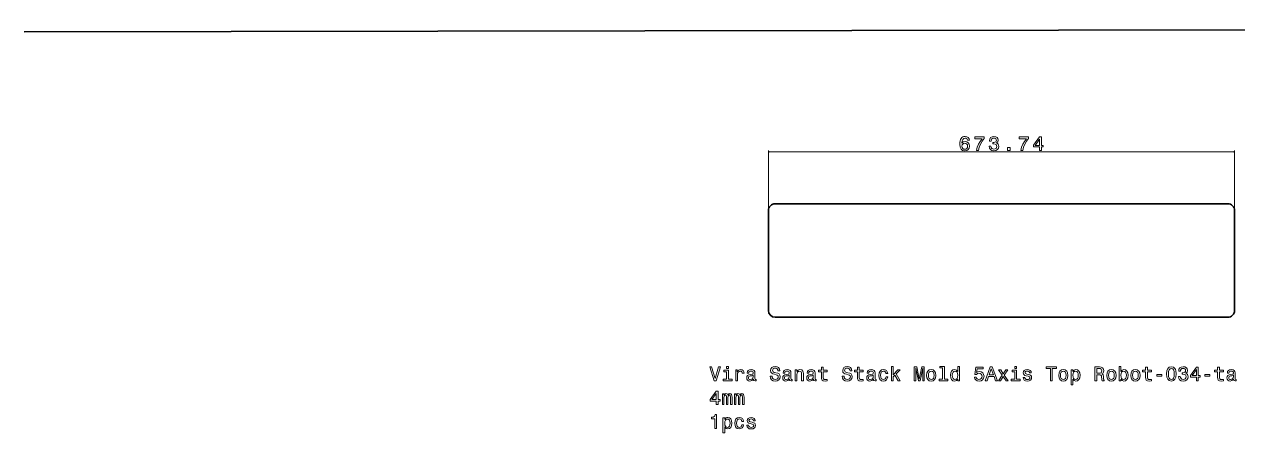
# Model space of a CAD drawing. Extents: x -2439 to 4698, y -548 to 933.
# Drawn here: x -2439 to -686, y -17 to 572 of the extents above; entities that cross this region are included whole.
import ezdxf

# ---------------------------------------------------------------- set-up
doc = ezdxf.new("R2010")
doc.units = 0

msp = doc.modelspace()

# ---------------------------------------------------------------- linework, layer by layer
at = {"color": 7, "lineweight": 35}
for p, q in [((-2439.48584, 561.389771), (4698.162109, 572.360474)), ((-1364.189697, 159.39682), (-1364.189697, 303.396851)), ((-1354.189697, 313.396851), (-700.446655, 313.396851)), ((-690.446655, 303.396851), (-690.446655, 159.39682)), ((-700.446655, 149.39682), (-1354.189697, 149.39682))]:
    msp.add_line(p, q, dxfattribs=at)
at = {"color": 7, "lineweight": 13}
for p, q in [((-1364.189697, 305.396851), (-1364.189697, 390.28363)), ((-1364.189697, 388.28363), (-690.446655, 388.28363)), ((-690.446655, 305.396851), (-690.446655, 390.28363))]:
    msp.add_line(p, q, dxfattribs=at)
for points in [[(-1073.77356, 404.894592), (-1074.321045, 407.228882), (-1075.589111, 408.958008), (-1077.548828, 410.053101), (-1080.084717, 410.427734), (-1081.785034, 410.226013), (-1083.254883, 409.678467), (-1084.551636, 408.785095), (-1085.646729, 407.51709), (-1086.51123, 405.932068), (-1087.145264, 404.001221), (-1087.548828, 401.724548), (-1087.664063, 399.159729), (-1087.202881, 395.067505), (-1085.790771, 392.099213), (-1083.51416, 390.312469), (-1080.401855, 389.707275), (-1077.606445, 390.226013), (-1075.473877, 391.580475), (-1074.090576, 393.713043), (-1073.600586, 396.421967), (-1074.090576, 399.159729), (-1075.41626, 401.263489), (-1077.46228, 402.589111), (-1079.998291, 403.050232), (-1082.736084, 402.473846), (-1084.782227, 400.831177), (-1084.349854, 404.001221), (-1083.427734, 406.277893), (-1082.015625, 407.632355), (-1080.055908, 408.093445), (-1078.61499, 407.862915), (-1077.519897, 407.25769), (-1076.799438, 406.249084), (-1076.424805, 404.894592)], [(-1063.347046, 390.28363), (-1060.436401, 390.28363), (-1059.485352, 395.038696), (-1057.813965, 399.476746), (-1055.450806, 403.597778), (-1052.367188, 407.459442), (-1052.367188, 409.851379), (-1066.084717, 409.851379), (-1066.084717, 407.228882), (-1055.133789, 407.228882), (-1058.303833, 403.338379), (-1060.695801, 399.274994), (-1062.367188, 394.95224)], [(-1045.254883, 396.566071), (-1045.254883, 396.364319), (-1044.793701, 393.597778), (-1043.439209, 391.522827), (-1041.306641, 390.197205), (-1038.482422, 389.707275), (-1035.485352, 390.197205), (-1033.237549, 391.46521), (-1031.796631, 393.482483), (-1031.277832, 396.076172), (-1031.508423, 397.776428), (-1032.142456, 399.159729), (-1033.179932, 400.226013), (-1034.563232, 401.004089), (-1032.689941, 402.560303), (-1032.0271, 405.038696), (-1032.459473, 407.28653), (-1033.698608, 408.986816), (-1035.715942, 410.053101), (-1038.482422, 410.427734), (-1041.076172, 409.966644), (-1043.064697, 408.698639), (-1044.36145, 406.681335), (-1044.793701, 404.001221), (-1044.793701, 403.7995), (-1042.228882, 403.7995), (-1041.998291, 405.64386), (-1041.249023, 406.969543), (-1040.038696, 407.776428), (-1038.338379, 408.064636), (-1036.839844, 407.834076), (-1035.744751, 407.228882), (-1035.081909, 406.249084), (-1034.82251, 404.923401), (-1035.081909, 403.511292), (-1035.77356, 402.560303), (-1036.983887, 401.983948), (-1038.626587, 401.811035), (-1039.750488, 401.839844), (-1039.750488, 399.563171), (-1038.338379, 399.620819), (-1036.522827, 399.36145), (-1035.168335, 398.6698), (-1034.36145, 397.545898), (-1034.073242, 396.076172), (-1034.390259, 394.404663), (-1035.226074, 393.165497), (-1036.551636, 392.38739), (-1038.30957, 392.128021), (-1040.125122, 392.416199), (-1041.450806, 393.280762), (-1042.286499, 394.664063), (-1042.603516, 396.566071)], [(-999.300903, 390.28363), (-996.390259, 390.28363), (-995.43927, 395.038696), (-993.767761, 399.476746), (-991.404663, 403.597778), (-988.321106, 407.459442), (-988.321106, 409.851379), (-1002.038696, 409.851379), (-1002.038696, 407.228882), (-991.087646, 407.228882), (-994.25769, 403.338379), (-996.649658, 399.274994), (-998.321106, 394.95224)], [(-972.36145, 390.28363), (-969.767761, 390.28363), (-969.767761, 395.240417), (-966.914734, 395.240417), (-966.914734, 397.545898), (-969.767761, 397.545898), (-969.767761, 409.851379), (-972.390259, 409.851379), (-981.151062, 397.776428), (-981.151062, 395.240417), (-972.36145, 395.240417)], [(-978.730347, 397.545898), (-972.36145, 406.508423), (-972.36145, 397.545898)], [(-1076.395996, 396.393158), (-1076.713013, 394.577576), (-1077.519897, 393.194305), (-1078.816772, 392.272125), (-1080.430664, 391.983948), (-1082.130859, 392.272125), (-1083.427734, 393.165497), (-1084.263428, 394.548767), (-1084.522827, 396.364319), (-1084.234619, 398.151062), (-1083.427734, 399.505554), (-1082.102051, 400.370117), (-1080.315308, 400.687103), (-1078.759155, 400.370117), (-1077.519897, 399.534363), (-1076.713013, 398.179901)], [(-1018.632324, 390.28363), (-1014.655396, 390.28363), (-1014.655396, 394.577576), (-1018.632324, 394.577576)], [(-1436.102539, 77.874428), (-1441.116943, 60.842728), (-1446.275391, 77.874428), (-1449.013184, 77.874428), (-1442.557861, 57.845612), (-1439.676025, 57.845612), (-1433.364746, 77.874428)], [(-1421.981445, 59.978176), (-1421.981445, 72.802383), (-1428.494385, 72.802383), (-1428.494385, 70.640999), (-1424.517456, 70.640999), (-1424.517456, 59.978176), (-1429.704834, 59.978176), (-1429.704834, 57.845612), (-1416.73645, 57.845612), (-1416.73645, 59.978176)], [(-1421.89502, 78.537254), (-1424.575073, 78.537254), (-1424.575073, 75.655411), (-1421.89502, 75.655411)], [(-1411.43396, 57.845612), (-1408.897949, 57.845612), (-1408.897949, 66.692871), (-1408.63855, 68.825439), (-1407.860474, 70.352814), (-1406.592407, 71.275009), (-1404.89209, 71.59201), (-1403.624146, 71.390282), (-1402.673096, 70.813911), (-1402.09668, 69.834084), (-1401.89502, 68.508438), (-1399.3302, 68.508438), (-1399.676025, 70.842728), (-1400.626953, 72.514198), (-1402.212036, 73.522842), (-1404.373413, 73.868668), (-1405.84314, 73.638123), (-1407.111084, 73.061752), (-1408.235107, 72.081924), (-1409.128418, 70.756271), (-1409.128418, 73.321114), (-1411.43396, 73.321114)], [(-1385.84314, 59.862904), (-1385.84314, 59.776447), (-1385.698975, 58.796619), (-1385.266724, 58.104977), (-1383.451172, 57.557426), (-1382.039063, 57.787975), (-1382.039063, 59.747627), (-1382.644287, 59.661175), (-1383.451172, 60.035812), (-1383.595337, 61.188553), (-1383.595337, 69.200081), (-1383.941162, 71.246185), (-1384.949707, 72.687111), (-1386.707642, 73.551666), (-1389.186035, 73.868668), (-1391.606812, 73.522842), (-1393.393555, 72.543015), (-1394.517456, 71.01564), (-1394.89209, 68.998352), (-1394.89209, 68.825439), (-1392.615479, 68.825439), (-1392.413696, 70.035812), (-1391.779785, 70.900368), (-1390.74231, 71.419098), (-1389.272583, 71.620827), (-1387.860474, 71.476738), (-1386.851807, 71.044456), (-1386.246582, 70.295181), (-1386.044922, 69.257713), (-1386.160156, 68.04734), (-1386.621216, 67.442154), (-1387.773926, 67.153969), (-1389.935303, 66.923424), (-1392.413696, 66.404686), (-1394.171631, 65.482498), (-1395.209106, 64.04158), (-1395.526123, 61.909012), (-1395.237915, 60.006996), (-1394.344604, 58.594891), (-1392.903687, 57.701519), (-1390.915161, 57.384518), (-1388.235107, 57.989704)], [(-1358.926758, 64.445038), (-1361.549194, 64.445038), (-1360.972778, 61.390282), (-1359.53186, 59.142441), (-1357.312866, 57.787975), (-1354.315796, 57.298061), (-1351.347412, 57.759155), (-1349.128418, 59.027168), (-1347.716309, 61.01564), (-1347.197632, 63.638119), (-1347.629883, 66.001228), (-1348.84021, 67.52861), (-1350.799927, 68.537254), (-1353.422363, 69.28653), (-1355.670166, 69.834084), (-1357.140015, 70.468094), (-1357.975708, 71.390282), (-1358.235107, 72.8312), (-1357.975708, 74.128036), (-1357.22644, 75.107857), (-1356.07373, 75.770683), (-1354.488647, 76.001228), (-1352.874878, 75.713043), (-1351.606812, 74.934952), (-1350.771118, 73.638123), (-1350.367676, 71.880196), (-1347.745117, 71.880196), (-1347.745117, 71.937828), (-1348.206299, 74.646767), (-1349.560669, 76.664055), (-1351.693237, 77.932068), (-1354.575073, 78.364342), (-1357.168823, 77.932068), (-1359.186035, 76.721695), (-1360.48291, 74.848495), (-1360.94397, 72.427742), (-1360.569336, 70.266357), (-1359.474243, 68.796623), (-1357.745117, 67.816795), (-1355.38208, 67.067513), (-1353.047729, 66.404686), (-1351.289795, 65.770683), (-1350.223511, 64.848495), (-1349.848877, 63.349934), (-1350.194702, 61.822556), (-1351.088135, 60.669819), (-1352.442505, 59.949356), (-1354.200439, 59.718811), (-1356.160156, 60.035812), (-1357.658691, 60.958004), (-1358.609741, 62.456562)], [(-1333.796997, 59.862904), (-1333.796997, 59.776447), (-1333.652954, 58.796619), (-1333.220703, 58.104977), (-1331.405151, 57.557426), (-1329.993042, 57.787975), (-1329.993042, 59.747627), (-1330.598145, 59.661175), (-1331.405151, 60.035812), (-1331.549194, 61.188553), (-1331.549194, 69.200081), (-1331.89502, 71.246185), (-1332.903687, 72.687111), (-1334.661621, 73.551666), (-1337.140015, 73.868668), (-1339.560669, 73.522842), (-1341.347412, 72.543015), (-1342.471436, 71.01564), (-1342.846069, 68.998352), (-1342.846069, 68.825439), (-1340.569336, 68.825439), (-1340.367676, 70.035812), (-1339.733643, 70.900368), (-1338.696167, 71.419098), (-1337.22644, 71.620827), (-1335.814331, 71.476738), (-1334.805664, 71.044456), (-1334.200439, 70.295181), (-1333.998779, 69.257713), (-1334.114014, 68.04734), (-1334.575073, 67.442154), (-1335.727905, 67.153969), (-1337.889282, 66.923424), (-1340.367676, 66.404686), (-1342.12561, 65.482498), (-1343.162964, 64.04158), (-1343.47998, 61.909012), (-1343.191895, 60.006996), (-1342.298462, 58.594891), (-1340.857544, 57.701519), (-1338.869019, 57.384518), (-1336.188965, 57.989704)], [(-1325.641357, 57.845612), (-1323.105347, 57.845612), (-1323.105347, 66.779327), (-1322.846069, 68.825439), (-1322.010254, 70.323997), (-1320.713501, 71.246185), (-1318.984375, 71.59201), (-1317.601074, 71.303825), (-1316.736572, 70.525726), (-1316.304199, 69.228897), (-1316.160156, 67.499786), (-1316.160156, 57.845612), (-1313.624146, 57.845612), (-1313.624146, 68.018524), (-1313.73938, 70.064629), (-1314.258057, 71.764923), (-1315.958374, 73.321114), (-1318.609741, 73.868668), (-1320.079468, 73.666939), (-1321.318604, 73.119385), (-1322.384888, 72.197197), (-1323.220703, 70.958), (-1323.220703, 73.321114), (-1325.641357, 73.321114)], [(-1299.099609, 59.862904), (-1299.099609, 59.776447), (-1298.955566, 58.796619), (-1298.523193, 58.104977), (-1296.707642, 57.557426), (-1295.295532, 57.787975), (-1295.295532, 59.747627), (-1295.900757, 59.661175), (-1296.707642, 60.035812), (-1296.851807, 61.188553), (-1296.851807, 69.200081), (-1297.197632, 71.246185), (-1298.206299, 72.687111), (-1299.964111, 73.551666), (-1302.442505, 73.868668), (-1304.863281, 73.522842), (-1306.650024, 72.543015), (-1307.773926, 71.01564), (-1308.14856, 68.998352), (-1308.14856, 68.825439), (-1305.871948, 68.825439), (-1305.670166, 70.035812), (-1305.036255, 70.900368), (-1303.998779, 71.419098), (-1302.529053, 71.620827), (-1301.116943, 71.476738), (-1300.108276, 71.044456), (-1299.503052, 70.295181), (-1299.301392, 69.257713), (-1299.416626, 68.04734), (-1299.877686, 67.442154), (-1301.030518, 67.153969), (-1303.191895, 66.923424), (-1305.670166, 66.404686), (-1307.428101, 65.482498), (-1308.465576, 64.04158), (-1308.782593, 61.909012), (-1308.494385, 60.006996), (-1307.601074, 58.594891), (-1306.160156, 57.701519), (-1304.171631, 57.384518), (-1301.491577, 57.989704)], [(-1287.543457, 70.640999), (-1287.543457, 62.88884), (-1287.370483, 60.381634), (-1286.563599, 58.652527), (-1284.949707, 57.643883), (-1282.212036, 57.298061), (-1279.214844, 57.442154), (-1279.214844, 59.632355), (-1281.405029, 59.459446), (-1283.393555, 59.689991), (-1284.459839, 60.410454), (-1284.920898, 61.620827), (-1285.007324, 63.321117), (-1285.007324, 70.640999), (-1279.214844, 70.640999), (-1279.214844, 72.802383), (-1285.007324, 72.802383), (-1285.007324, 77.326881), (-1287.543457, 77.326881), (-1287.543457, 72.802383), (-1291.923828, 72.802383), (-1291.923828, 70.640999)], [(-1254.834473, 64.445038), (-1257.456909, 64.445038), (-1256.880615, 61.390282), (-1255.439697, 59.142441), (-1253.220703, 57.787975), (-1250.223511, 57.298061), (-1247.255249, 57.759155), (-1245.036133, 59.027168), (-1243.624146, 61.01564), (-1243.105347, 63.638119), (-1243.537598, 66.001228), (-1244.748047, 67.52861), (-1246.707642, 68.537254), (-1249.330078, 69.28653), (-1251.578003, 69.834084), (-1253.047729, 70.468094), (-1253.883423, 71.390282), (-1254.142822, 72.8312), (-1253.883423, 74.128036), (-1253.134155, 75.107857), (-1251.981445, 75.770683), (-1250.396484, 76.001228), (-1248.782593, 75.713043), (-1247.514648, 74.934952), (-1246.678833, 73.638123), (-1246.275391, 71.880196), (-1243.652954, 71.880196), (-1243.652954, 71.937828), (-1244.114014, 74.646767), (-1245.468506, 76.664055), (-1247.601074, 77.932068), (-1250.48291, 78.364342), (-1253.076538, 77.932068), (-1255.093872, 76.721695), (-1256.390625, 74.848495), (-1256.851807, 72.427742), (-1256.477051, 70.266357), (-1255.38208, 68.796623), (-1253.652954, 67.816795), (-1251.289795, 67.067513), (-1248.955566, 66.404686), (-1247.197632, 65.770683), (-1246.131348, 64.848495), (-1245.756592, 63.349934), (-1246.102539, 61.822556), (-1246.99585, 60.669819), (-1248.350342, 59.949356), (-1250.108276, 59.718811), (-1252.067871, 60.035812), (-1253.566406, 60.958004), (-1254.517456, 62.456562)], [(-1235.497314, 70.640999), (-1235.497314, 62.88884), (-1235.324341, 60.381634), (-1234.517456, 58.652527), (-1232.903564, 57.643883), (-1230.165894, 57.298061), (-1227.168701, 57.442154), (-1227.168701, 59.632355), (-1229.359009, 59.459446), (-1231.347412, 59.689991), (-1232.413696, 60.410454), (-1232.874756, 61.620827), (-1232.961304, 63.321117), (-1232.961304, 70.640999), (-1227.168701, 70.640999), (-1227.168701, 72.802383), (-1232.961304, 72.802383), (-1232.961304, 77.326881), (-1235.497314, 77.326881), (-1235.497314, 72.802383), (-1239.877686, 72.802383), (-1239.877686, 70.640999)], [(-1212.356079, 59.862904), (-1212.356079, 59.776447), (-1212.211914, 58.796619), (-1211.779663, 58.104977), (-1209.964111, 57.557426), (-1208.552002, 57.787975), (-1208.552002, 59.747627), (-1209.157227, 59.661175), (-1209.964111, 60.035812), (-1210.108276, 61.188553), (-1210.108276, 69.200081), (-1210.454102, 71.246185), (-1211.462646, 72.687111), (-1213.220581, 73.551666), (-1215.698975, 73.868668), (-1218.119751, 73.522842), (-1219.906494, 72.543015), (-1221.030396, 71.01564), (-1221.405029, 68.998352), (-1221.405029, 68.825439), (-1219.128418, 68.825439), (-1218.926636, 70.035812), (-1218.292725, 70.900368), (-1217.255249, 71.419098), (-1215.7854, 71.620827), (-1214.373413, 71.476738), (-1213.364746, 71.044456), (-1212.759521, 70.295181), (-1212.557861, 69.257713), (-1212.673096, 68.04734), (-1213.134155, 67.442154), (-1214.286865, 67.153969), (-1216.448242, 66.923424), (-1218.926636, 66.404686), (-1220.68457, 65.482498), (-1221.722046, 64.04158), (-1222.039063, 61.909012), (-1221.750854, 60.006996), (-1220.857544, 58.594891), (-1219.416626, 57.701519), (-1217.428101, 57.384518), (-1214.748047, 57.989704)], [(-1194.344482, 68.191437), (-1191.837402, 68.191437), (-1192.356079, 70.49691), (-1193.595215, 72.312469), (-1195.526123, 73.436386), (-1198.033325, 73.868668), (-1200.799805, 73.292297), (-1202.903564, 71.678467), (-1204.229248, 69.055984), (-1204.690308, 65.540138), (-1204.258057, 62.053104), (-1202.961304, 59.459446), (-1200.915161, 57.845612), (-1198.119751, 57.298061), (-1195.641357, 57.730339), (-1193.710571, 58.940712), (-1192.384888, 60.842728), (-1191.808472, 63.378754), (-1194.229248, 63.378754), (-1194.661499, 61.764919), (-1195.468506, 60.554546), (-1196.621216, 59.805267), (-1198.033325, 59.574718), (-1199.79126, 59.949356), (-1201.059204, 61.102097), (-1201.83728, 62.975296), (-1202.09668, 65.626595), (-1201.83728, 68.220253), (-1201.030396, 70.093452), (-1199.733643, 71.246185), (-1198.033325, 71.649643), (-1196.53479, 71.390282), (-1195.410767, 70.727455), (-1194.661499, 69.632355)], [(-1186.505859, 57.845612), (-1183.969849, 57.845612), (-1183.969849, 63.292297), (-1181.318604, 65.85714), (-1176.765259, 57.845612), (-1173.912231, 57.845612), (-1179.589478, 67.615067), (-1173.768188, 73.321114), (-1176.967041, 73.321114), (-1183.969849, 66.347054), (-1183.969849, 78.537254), (-1186.505859, 78.537254)], [(-1153.393555, 57.845612), (-1151.174561, 57.845612), (-1151.174561, 76.001228), (-1147.428101, 57.845612), (-1144.949707, 57.845612), (-1141.232178, 76.001228), (-1141.232178, 57.845612), (-1138.984375, 57.845612), (-1138.984375, 77.845612), (-1142.500244, 77.845612), (-1146.188965, 60.208725), (-1149.848877, 77.845612), (-1153.393555, 77.845612)], [(-1135.554932, 65.568954), (-1135.093872, 62.053104), (-1133.768188, 59.459446), (-1131.664429, 57.845612), (-1128.84021, 57.298061), (-1126.044922, 57.845612), (-1123.941162, 59.430626), (-1122.615479, 62.024284), (-1122.125488, 65.568954), (-1122.615479, 69.084808), (-1123.941162, 71.707283), (-1126.044922, 73.292297), (-1128.84021, 73.868668), (-1131.664429, 73.292297), (-1133.768188, 71.678467), (-1135.093872, 69.084808)], [(-1132.961304, 65.597771), (-1132.701904, 68.191437), (-1131.89502, 70.064629), (-1130.598145, 71.217369), (-1128.84021, 71.620827), (-1127.111084, 71.217369), (-1125.814331, 70.093452), (-1125.007324, 68.191437), (-1124.719238, 65.597771), (-1125.007324, 62.975296), (-1125.814331, 61.073277), (-1127.111084, 59.92054), (-1128.84021, 59.545898), (-1130.598145, 59.92054), (-1131.89502, 61.073277), (-1132.701904, 62.975296)], [(-1112.413696, 76.404694), (-1112.413696, 59.978176), (-1117.629883, 59.978176), (-1117.629883, 57.845612), (-1104.69043, 57.845612), (-1104.69043, 59.978176), (-1109.877686, 59.978176), (-1109.877686, 78.537254), (-1116.390625, 78.537254), (-1116.390625, 76.404694)], [(-1090.598145, 60.237541), (-1090.598145, 57.845612), (-1088.062134, 57.845612), (-1088.062134, 78.537254), (-1090.569336, 78.537254), (-1090.569336, 70.958), (-1092.500244, 73.148209), (-1093.681763, 73.666939), (-1095.036255, 73.868668), (-1097.48584, 73.292297), (-1099.387817, 71.678467), (-1100.626953, 69.084808), (-1101.059326, 65.597771), (-1100.626953, 62.110741), (-1099.387817, 59.488262), (-1097.48584, 57.845612), (-1095.036255, 57.298061), (-1093.681763, 57.49979), (-1092.471436, 58.01852)], [(-1094.604004, 71.59201), (-1092.932495, 71.188553), (-1091.664429, 70.064629), (-1090.915161, 68.191437), (-1090.626953, 65.597771), (-1090.915161, 62.975296), (-1091.664429, 61.102097), (-1092.932495, 59.949356), (-1094.604004, 59.574718), (-1096.188965, 59.949356), (-1097.399292, 61.102097), (-1098.206299, 63.004112), (-1098.465576, 65.597771), (-1098.206299, 68.162613), (-1097.399292, 70.035812), (-1096.188965, 71.188553)], [(-1066.592407, 63.061749), (-1065.958496, 60.698639), (-1064.546387, 58.854256), (-1062.471436, 57.701519), (-1059.820068, 57.269241), (-1056.909424, 57.787975), (-1054.632813, 59.200077), (-1053.191895, 61.447918), (-1052.644287, 64.329758), (-1053.134277, 67.009872), (-1054.517578, 69.113625), (-1056.678955, 70.468094), (-1059.474243, 70.958), (-1061.63562, 70.612183), (-1063.307129, 69.661171), (-1062.500244, 75.050224), (-1053.73938, 75.050224), (-1053.73938, 77.41333), (-1064.43103, 77.41333), (-1066.016113, 66.808151), (-1063.710571, 66.808151), (-1062.039063, 68.162613), (-1059.906494, 68.652527), (-1058.062134, 68.335526), (-1056.650146, 67.413338), (-1055.756714, 66.001228), (-1055.439697, 64.185669), (-1055.756714, 62.370106), (-1056.678955, 60.958004), (-1058.091064, 60.064632), (-1059.906494, 59.747627), (-1061.43396, 59.949356), (-1062.615479, 60.612183), (-1063.47998, 61.649647), (-1063.912354, 63.061749)], [(-1050.857544, 57.845612), (-1048.206299, 57.845612), (-1046.102539, 63.724575), (-1038.119873, 63.724575), (-1036.016113, 57.845612), (-1033.307129, 57.845612), (-1040.626953, 77.874428), (-1043.566528, 77.874428)], [(-1045.180298, 66.174141), (-1042.096802, 74.992584), (-1039.013184, 66.174141)], [(-1028.869141, 57.845612), (-1024.89209, 63.868668), (-1020.799927, 57.845612), (-1017.745178, 57.845612), (-1023.27832, 65.828323), (-1018.062195, 73.321114), (-1021.001709, 73.321114), (-1024.776855, 67.701523), (-1028.552124, 73.321114), (-1031.549194, 73.321114), (-1026.419556, 65.7995), (-1031.837402, 57.845612)], [(-1005.612671, 59.978176), (-1005.612671, 72.802383), (-1012.12561, 72.802383), (-1012.12561, 70.640999), (-1008.148682, 70.640999), (-1008.148682, 59.978176), (-1013.335938, 59.978176), (-1013.335938, 57.845612), (-1000.367676, 57.845612), (-1000.367676, 59.978176)], [(-1005.526184, 78.537254), (-1008.206299, 78.537254), (-1008.206299, 75.655411), (-1005.526184, 75.655411)], [(-988.43689, 66.865784), (-990.886414, 67.442154), (-992.702026, 68.10498), (-993.307129, 69.459442), (-993.134277, 70.410454), (-992.529053, 71.102097), (-991.549255, 71.53437), (-990.137146, 71.707283), (-988.782715, 71.53437), (-987.716431, 71.01564), (-987.02478, 70.237541), (-986.736572, 69.200081), (-984.258179, 69.200081), (-984.258179, 69.257713), (-984.69043, 71.130913), (-985.872009, 72.600655), (-987.716431, 73.522842), (-990.137146, 73.868668), (-992.58667, 73.522842), (-994.373413, 72.571838), (-995.497375, 71.159729), (-995.843201, 69.372986), (-995.583862, 67.643883), (-994.776917, 66.43351), (-993.451294, 65.568954), (-991.520386, 64.963768), (-988.696228, 64.272125), (-986.967102, 63.551662), (-986.505981, 62.975296), (-986.33313, 62.110741), (-986.592468, 61.04446), (-987.284119, 60.237541), (-988.40802, 59.718811), (-989.906616, 59.545898), (-991.491577, 59.718811), (-992.644348, 60.323997), (-993.422485, 61.303825), (-993.739441, 62.658291), (-996.189026, 62.658291), (-995.785522, 60.352818), (-994.604004, 58.681347), (-992.730835, 57.672703), (-990.137146, 57.298061), (-987.428223, 57.672703), (-985.439697, 58.681347), (-984.22937, 60.295181), (-983.797119, 62.398926), (-984.114075, 64.214485), (-985.007446, 65.453682), (-986.477173, 66.260597)], [(-956.678955, 57.845612), (-954.027649, 57.845612), (-954.027649, 75.424866), (-947.975769, 75.424866), (-947.975769, 77.845612), (-962.759644, 77.845612), (-962.759644, 75.424866), (-956.678955, 75.424866)], [(-944.719299, 65.568954), (-944.258179, 62.053104), (-942.932556, 59.459446), (-940.828796, 57.845612), (-938.004639, 57.298061), (-935.209229, 57.845612), (-933.105469, 59.430626), (-931.779846, 62.024284), (-931.289917, 65.568954), (-931.779846, 69.084808), (-933.105469, 71.707283), (-935.209229, 73.292297), (-938.004639, 73.868668), (-940.828796, 73.292297), (-942.932556, 71.678467), (-944.258179, 69.084808)], [(-942.12561, 65.597771), (-941.866272, 68.191437), (-941.059326, 70.064629), (-939.762573, 71.217369), (-938.004639, 71.620827), (-936.275513, 71.217369), (-934.978638, 70.093452), (-934.171753, 68.191437), (-933.883545, 65.597771), (-934.171753, 62.975296), (-934.978638, 61.073277), (-936.275513, 59.92054), (-938.004639, 59.545898), (-939.762573, 59.92054), (-941.059326, 61.073277), (-941.866272, 62.975296)], [(-924.22937, 70.929184), (-924.22937, 73.321114), (-926.765442, 73.321114), (-926.765442, 51.851376), (-924.22937, 51.851376), (-924.22937, 60.208725), (-923.335999, 58.854256), (-922.327393, 57.960884), (-919.791382, 57.298061), (-917.370605, 57.845612), (-915.468567, 59.488262), (-914.22937, 62.081924), (-913.768311, 65.597771), (-914.22937, 69.084808), (-915.468567, 71.678467), (-917.370605, 73.292297), (-919.791382, 73.868668), (-921.174622, 73.695755), (-922.356201, 73.148209), (-923.364868, 72.226013)], [(-920.223633, 59.574718), (-921.92395, 59.949356), (-923.163086, 61.102097), (-923.941223, 62.975296), (-924.200562, 65.597771), (-923.941223, 68.191437), (-923.163086, 70.064629), (-921.92395, 71.188553), (-920.223633, 71.59201), (-918.667419, 71.188553), (-917.428223, 70.035812), (-916.650146, 68.162613), (-916.361938, 65.597771), (-916.650146, 63.004112), (-917.428223, 61.102097), (-918.667419, 59.949356)], [(-892.38501, 57.845612), (-889.704895, 57.845612), (-889.704895, 66.289413), (-886.967163, 66.289413), (-884.94989, 66.202957), (-883.681885, 65.7995), (-882.990234, 64.848495), (-882.702026, 63.148205), (-882.557922, 60.554546), (-882.38501, 58.854256), (-882.039185, 57.845612), (-879.013306, 57.845612), (-879.013306, 58.393162), (-879.676086, 59.200077), (-879.906677, 60.698639), (-880.108398, 63.926304), (-880.598267, 66.318237), (-881.261108, 67.067513), (-882.298584, 67.615067), (-881.145813, 68.335526), (-880.338928, 69.34417), (-879.82019, 70.612183), (-879.647278, 72.139557), (-880.05072, 74.56031), (-881.203491, 76.37587), (-883.105469, 77.47097), (-885.699158, 77.845612), (-892.38501, 77.845612)], [(-886.448425, 75.396042), (-884.690491, 75.223129), (-883.451294, 74.675583), (-882.673218, 73.666939), (-882.413879, 72.081924), (-882.702026, 70.410454), (-883.480164, 69.40181), (-884.805786, 68.883072), (-886.621338, 68.738983), (-889.704895, 68.738983), (-889.704895, 75.396042)], [(-875.324524, 65.568954), (-874.863403, 62.053104), (-873.537781, 59.459446), (-871.434021, 57.845612), (-868.609802, 57.298061), (-865.814453, 57.845612), (-863.710693, 59.430626), (-862.385071, 62.024284), (-861.895142, 65.568954), (-862.385071, 69.084808), (-863.710693, 71.707283), (-865.814453, 73.292297), (-868.609802, 73.868668), (-871.434021, 73.292297), (-873.537781, 71.678467), (-874.863403, 69.084808)], [(-872.730896, 65.597771), (-872.471497, 68.191437), (-871.664612, 70.064629), (-870.367737, 71.217369), (-868.609802, 71.620827), (-866.880737, 71.217369), (-865.583862, 70.093452), (-864.776978, 68.191437), (-864.48877, 65.597771), (-864.776978, 62.975296), (-865.583862, 61.073277), (-866.880737, 59.92054), (-868.609802, 59.545898), (-870.367737, 59.92054), (-871.664612, 61.073277), (-872.471497, 62.975296)], [(-854.834595, 60.237541), (-852.961426, 58.01852), (-850.396606, 57.298061), (-847.97583, 57.845612), (-846.044983, 59.488262), (-844.834595, 62.110741), (-844.373535, 65.597771), (-844.834595, 69.084808), (-846.073792, 71.678467), (-847.97583, 73.292297), (-850.396606, 73.868668), (-852.932617, 73.119385), (-853.970093, 72.197197), (-854.834595, 70.958), (-854.834595, 78.537254), (-857.370667, 78.537254), (-857.370667, 57.845612), (-854.834595, 57.845612)], [(-846.967163, 65.597771), (-847.255371, 63.004112), (-848.033447, 61.102097), (-849.272644, 59.949356), (-850.828857, 59.574718), (-852.529175, 59.949356), (-853.768311, 61.102097), (-854.546448, 62.975296), (-854.805786, 65.597771), (-854.546448, 68.191437), (-853.768311, 70.064629), (-852.529175, 71.188553), (-850.828857, 71.59201), (-849.272644, 71.188553), (-848.033447, 70.035812), (-847.255371, 68.162613)], [(-840.627136, 65.568954), (-840.166016, 62.053104), (-838.840393, 59.459446), (-836.736633, 57.845612), (-833.912415, 57.298061), (-831.117065, 57.845612), (-829.013306, 59.430626), (-827.687683, 62.024284), (-827.197754, 65.568954), (-827.687683, 69.084808), (-829.013306, 71.707283), (-831.117065, 73.292297), (-833.912415, 73.868668), (-836.736633, 73.292297), (-838.840393, 71.678467), (-840.166016, 69.084808)], [(-838.033508, 65.597771), (-837.774109, 68.191437), (-836.967224, 70.064629), (-835.670349, 71.217369), (-833.912415, 71.620827), (-832.18335, 71.217369), (-830.886475, 70.093452), (-830.07959, 68.191437), (-829.791382, 65.597771), (-830.07959, 62.975296), (-830.886475, 61.073277), (-832.18335, 59.92054), (-833.912415, 59.545898), (-835.670349, 59.92054), (-836.967224, 61.073277), (-837.774109, 62.975296)], [(-819.128601, 70.640999), (-819.128601, 62.88884), (-818.955688, 60.381634), (-818.148743, 58.652527), (-816.534912, 57.643883), (-813.79718, 57.298061), (-810.800049, 57.442154), (-810.800049, 59.632355), (-812.990234, 59.459446), (-814.97876, 59.689991), (-816.045044, 60.410454), (-816.506104, 61.620827), (-816.59259, 63.321117), (-816.59259, 70.640999), (-810.800049, 70.640999), (-810.800049, 72.802383), (-816.59259, 72.802383), (-816.59259, 77.326881), (-819.128601, 77.326881), (-819.128601, 72.802383), (-823.508972, 72.802383), (-823.508972, 70.640999)], [(-788.811584, 67.615067), (-788.379333, 63.090569), (-787.024841, 59.862904), (-784.863464, 57.903248), (-781.866333, 57.269241), (-778.898071, 57.903248), (-776.736694, 59.862904), (-775.411011, 63.090569), (-774.949951, 67.615067), (-775.411011, 72.110741), (-775.958557, 73.897484), (-776.736694, 75.367226), (-778.898071, 77.326881), (-781.866333, 77.9897), (-784.863464, 77.326881), (-787.024841, 75.338409), (-788.379333, 72.110741)], [(-786.045044, 67.615067), (-785.814514, 71.102097), (-785.093994, 73.609299), (-783.79718, 75.079041), (-781.866333, 75.597771), (-779.964355, 75.079041), (-778.667542, 73.609299), (-777.947021, 71.102097), (-777.716492, 67.615067), (-777.947021, 64.099213), (-778.667542, 61.59201), (-779.964355, 60.122269), (-781.866333, 59.632355), (-783.79718, 60.122269), (-785.093994, 61.59201), (-785.814514, 64.099213)], [(-771.779907, 64.128029), (-771.779907, 63.926304), (-771.318848, 61.159733), (-769.964355, 59.084805), (-767.831787, 57.759155), (-765.007568, 57.269241), (-762.010437, 57.759155), (-759.762634, 59.027168), (-758.321716, 61.04446), (-757.802979, 63.638119), (-758.033508, 65.338409), (-758.667542, 66.721695), (-759.704956, 67.787971), (-761.088257, 68.566071), (-759.215088, 70.122269), (-758.552246, 72.600655), (-758.984497, 74.848495), (-760.223694, 76.548782), (-762.241028, 77.615067), (-765.007568, 77.9897), (-767.601257, 77.52861), (-769.589722, 76.260597), (-770.886536, 74.243301), (-771.318848, 71.563187), (-771.318848, 71.361465), (-768.753967, 71.361465), (-768.523438, 73.205841), (-767.77417, 74.531494), (-766.563782, 75.338409), (-764.863464, 75.626587), (-763.364929, 75.396042), (-762.269836, 74.790855), (-761.606995, 73.811028), (-761.347656, 72.485382), (-761.606995, 71.07328), (-762.298645, 70.122269), (-763.509033, 69.545898), (-765.151672, 69.372986), (-766.275574, 69.40181), (-766.275574, 67.125153), (-764.863464, 67.182785), (-763.047913, 66.923424), (-761.693481, 66.231781), (-760.886536, 65.107857), (-760.598328, 63.638119), (-760.915344, 61.966648), (-761.751099, 60.727455), (-763.076721, 59.949356), (-764.834656, 59.689991), (-766.650208, 59.978176), (-767.975891, 60.842728), (-768.811584, 62.226013), (-769.128601, 64.128029)], [(-745.583984, 57.845612), (-742.990295, 57.845612), (-742.990295, 62.802383), (-740.137268, 62.802383), (-740.137268, 65.107857), (-742.990295, 65.107857), (-742.990295, 77.41333), (-745.612793, 77.41333), (-754.373596, 65.338409), (-754.373596, 62.802383), (-745.583984, 62.802383)], [(-751.95282, 65.107857), (-745.583984, 74.070396), (-745.583984, 65.107857)], [(-715.036438, 70.640999), (-715.036438, 62.88884), (-714.863525, 60.381634), (-714.05658, 58.652527), (-712.442749, 57.643883), (-709.705017, 57.298061), (-706.707886, 57.442154), (-706.707886, 59.632355), (-708.898071, 59.459446), (-710.886597, 59.689991), (-711.952881, 60.410454), (-712.41394, 61.620827), (-712.500427, 63.321117), (-712.500427, 70.640999), (-706.707886, 70.640999), (-706.707886, 72.802383), (-712.500427, 72.802383), (-712.500427, 77.326881), (-715.036438, 77.326881), (-715.036438, 72.802383), (-719.416809, 72.802383), (-719.416809, 70.640999)], [(-691.895203, 59.862904), (-691.895203, 59.776447), (-691.75116, 58.796619), (-691.318848, 58.104977), (-689.503296, 57.557426), (-688.091187, 57.787975), (-688.091187, 59.747627), (-688.69635, 59.661175), (-689.503296, 60.035812), (-689.6474, 61.188553), (-689.6474, 69.200081), (-689.993225, 71.246185), (-691.001831, 72.687111), (-692.759766, 73.551666), (-695.238159, 73.868668), (-697.658936, 73.522842), (-699.445679, 72.543015), (-700.56958, 71.01564), (-700.944214, 68.998352), (-700.944214, 68.825439), (-698.667542, 68.825439), (-698.46582, 70.035812), (-697.831848, 70.900368), (-696.794373, 71.419098), (-695.324646, 71.620827), (-693.912537, 71.476738), (-692.90387, 71.044456), (-692.298706, 70.295181), (-692.096924, 69.257713), (-692.212219, 68.04734), (-692.67334, 67.442154), (-693.82605, 67.153969), (-695.987427, 66.923424), (-698.46582, 66.404686), (-700.223755, 65.482498), (-701.26123, 64.04158), (-701.578247, 61.909012), (-701.290039, 60.006996), (-700.396667, 58.594891), (-698.95575, 57.701519), (-696.967285, 57.384518), (-694.28717, 57.989704)], [(-1386.131348, 63.263477), (-1386.477173, 61.764919), (-1387.399292, 60.612183), (-1388.782593, 59.862904), (-1390.48291, 59.603539), (-1391.578003, 59.747627), (-1392.356079, 60.208725), (-1392.846069, 61.01564), (-1392.990112, 62.139561), (-1392.874878, 63.148205), (-1392.413696, 63.868668), (-1390.569336, 64.675583), (-1388.235107, 65.0214), (-1386.131348, 65.713043)], [(-1334.085205, 63.263477), (-1334.43103, 61.764919), (-1335.353271, 60.612183), (-1336.73645, 59.862904), (-1338.436768, 59.603539), (-1339.53186, 59.747627), (-1340.310059, 60.208725), (-1340.799927, 61.01564), (-1340.94397, 62.139561), (-1340.828735, 63.148205), (-1340.367676, 63.868668), (-1338.523193, 64.675583), (-1336.188965, 65.0214), (-1334.085205, 65.713043)], [(-1299.387817, 63.263477), (-1299.733643, 61.764919), (-1300.655762, 60.612183), (-1302.039063, 59.862904), (-1303.73938, 59.603539), (-1304.834473, 59.747627), (-1305.612549, 60.208725), (-1306.102539, 61.01564), (-1306.246582, 62.139561), (-1306.131348, 63.148205), (-1305.670166, 63.868668), (-1303.825806, 64.675583), (-1301.491577, 65.0214), (-1299.387817, 65.713043)], [(-1212.644287, 63.263477), (-1212.990112, 61.764919), (-1213.912231, 60.612183), (-1215.295532, 59.862904), (-1216.99585, 59.603539), (-1218.090942, 59.747627), (-1218.869019, 60.208725), (-1219.358887, 61.01564), (-1219.503052, 62.139561), (-1219.387817, 63.148205), (-1218.926636, 63.868668), (-1217.082275, 64.675583), (-1214.748047, 65.0214), (-1212.644287, 65.713043)], [(-802.702087, 64.445038), (-795.728027, 64.445038), (-795.728027, 66.721695), (-802.702087, 66.721695)], [(-733.307312, 64.445038), (-726.333252, 64.445038), (-726.333252, 66.721695), (-733.307312, 66.721695)], [(-692.183411, 63.263477), (-692.529236, 61.764919), (-693.451416, 60.612183), (-694.834717, 59.862904), (-696.534973, 59.603539), (-697.630066, 59.747627), (-698.408203, 60.208725), (-698.898132, 61.01564), (-699.042175, 62.139561), (-698.926941, 63.148205), (-698.46582, 63.868668), (-696.62146, 64.675583), (-694.28717, 65.0214), (-692.183411, 65.713043)], [(-1439.53186, 23.292297), (-1436.938232, 23.292297), (-1436.938232, 28.249069), (-1434.085205, 28.249069), (-1434.085205, 30.554544), (-1436.938232, 30.554544), (-1436.938232, 42.86002), (-1439.560669, 42.86002), (-1448.321533, 30.785093), (-1448.321533, 28.249069), (-1439.53186, 28.249069)], [(-1445.900757, 30.554544), (-1439.53186, 39.517082), (-1439.53186, 30.554544)], [(-1430.74231, 23.292297), (-1428.407959, 23.292297), (-1428.407959, 33.638119), (-1428.263916, 35.194313), (-1427.831665, 36.318233), (-1427.168823, 36.981056), (-1426.304199, 37.240425), (-1425.612549, 37.009876), (-1425.151489, 36.43351), (-1424.920898, 35.453682), (-1424.834473, 34.156853), (-1424.834473, 23.292297), (-1422.644287, 23.292297), (-1422.644287, 33.638119), (-1422.500244, 35.165497), (-1422.067871, 36.289413), (-1421.376221, 36.981056), (-1420.511719, 37.240425), (-1419.820068, 37.009876), (-1419.359009, 36.43351), (-1419.070801, 34.156853), (-1419.070801, 23.292297), (-1416.73645, 23.292297), (-1416.73645, 33.98394), (-1416.880615, 36.202961), (-1417.341675, 37.903248), (-1418.263916, 38.940712), (-1419.762451, 39.315353), (-1421.520386, 38.738983), (-1422.874878, 37.067513), (-1423.941162, 38.710167), (-1425.727905, 39.315353), (-1427.370483, 38.738983), (-1428.494385, 37.125153), (-1428.494385, 38.767799), (-1430.74231, 38.767799)], [(-1413.393555, 23.292297), (-1411.059326, 23.292297), (-1411.059326, 33.638119), (-1410.915161, 35.194313), (-1410.48291, 36.318233), (-1409.820068, 36.981056), (-1408.955566, 37.240425), (-1408.263916, 37.009876), (-1407.802734, 36.43351), (-1407.572266, 35.453682), (-1407.48584, 34.156853), (-1407.48584, 23.292297), (-1405.295532, 23.292297), (-1405.295532, 33.638119), (-1405.151489, 35.165497), (-1404.719238, 36.289413), (-1404.027588, 36.981056), (-1403.162964, 37.240425), (-1402.471436, 37.009876), (-1402.010254, 36.43351), (-1401.722046, 34.156853), (-1401.722046, 23.292297), (-1399.387817, 23.292297), (-1399.387817, 33.98394), (-1399.53186, 36.202961), (-1399.993042, 37.903248), (-1400.915161, 38.940712), (-1402.413696, 39.315353), (-1404.171631, 38.738983), (-1405.526123, 37.067513), (-1406.592407, 38.710167), (-1408.37915, 39.315353), (-1410.021851, 38.738983), (-1411.145752, 37.125153), (-1411.145752, 38.767799), (-1413.393555, 38.767799)], [(-1441.63562, -11.261017), (-1439.013184, -11.261017), (-1439.013184, 8.883076), (-1440.972778, 8.883076), (-1441.491577, 7.125151), (-1442.529053, 5.943594), (-1444.114014, 5.251951), (-1446.304199, 5.021404), (-1446.304199, 2.975294), (-1441.63562, 2.975294)], [(-1427.341675, 1.822556), (-1427.341675, 4.214487), (-1429.877686, 4.214487), (-1429.877686, -17.255253), (-1427.341675, -17.255253), (-1427.341675, -8.897904), (-1426.448364, -10.252371), (-1425.439697, -11.145743), (-1422.903687, -11.808567), (-1420.48291, -11.261017), (-1418.580933, -9.618365), (-1417.341675, -7.024706), (-1416.880615, -3.508855), (-1417.341675, -0.021824), (-1418.580933, 2.571836), (-1420.48291, 4.185669), (-1422.903687, 4.762037), (-1424.286987, 4.589127), (-1425.468506, 4.041576), (-1426.477173, 3.119387)], [(-1423.335938, -9.53191), (-1425.036255, -9.15727), (-1426.275391, -8.004533), (-1427.053467, -6.131334), (-1427.312866, -3.508855), (-1427.053467, -0.915195), (-1426.275391, 0.958003), (-1425.036255, 2.081923), (-1423.335938, 2.485381), (-1421.779785, 2.081923), (-1420.540527, 0.929185), (-1419.762451, -0.944015), (-1419.474243, -3.508855), (-1419.762451, -6.102516), (-1420.540527, -8.004533), (-1421.779785, -9.15727)], [(-1402.529053, -0.915195), (-1400.021851, -0.915195), (-1400.540527, 1.39028), (-1401.779785, 3.205842), (-1403.710571, 4.329762), (-1406.217773, 4.762037), (-1408.984375, 4.185669), (-1411.088135, 2.571836), (-1412.413696, -0.050642), (-1412.874878, -3.566493), (-1412.442505, -7.053524), (-1411.145752, -9.647184), (-1409.099609, -11.261017), (-1406.304199, -11.808567), (-1403.825806, -11.37629), (-1401.89502, -10.165916), (-1400.569336, -8.263899), (-1399.993042, -5.727876), (-1402.413696, -5.727876), (-1402.846069, -7.341709), (-1403.652954, -8.552083), (-1404.805664, -9.301363), (-1406.217773, -9.53191), (-1407.975708, -9.15727), (-1409.243652, -8.004533), (-1410.021851, -6.131334), (-1410.281128, -3.480037), (-1410.021851, -0.886377), (-1409.214844, 0.986821), (-1407.918091, 2.13956), (-1406.217773, 2.543017), (-1404.719238, 2.283651), (-1403.595337, 1.620828), (-1402.846069, 0.525726)], [(-1387.456909, -2.240844), (-1389.906494, -1.664475), (-1391.722046, -1.001651), (-1392.327271, 0.352816), (-1392.154419, 1.303824), (-1391.549194, 1.995467), (-1390.569336, 2.427744), (-1389.157227, 2.600655), (-1387.802734, 2.427744), (-1386.73645, 1.909012), (-1386.044922, 1.130914), (-1385.756714, 0.09345), (-1383.27832, 0.09345), (-1383.27832, 0.151087), (-1383.710571, 2.024285), (-1384.89209, 3.494026), (-1386.73645, 4.416216), (-1389.157227, 4.762037), (-1391.606812, 4.416216), (-1393.393555, 3.465208), (-1394.517456, 2.053104), (-1394.863281, 0.26636), (-1394.603882, -1.462746), (-1393.796997, -2.67312), (-1392.471313, -3.537674), (-1390.540527, -4.142861), (-1387.716309, -4.834504), (-1385.987183, -5.554965), (-1385.526123, -6.131334), (-1385.353271, -6.995887), (-1385.612549, -8.06217), (-1386.304199, -8.869086), (-1387.428101, -9.387818), (-1388.926758, -9.560729), (-1390.511719, -9.387818), (-1391.664429, -8.782631), (-1392.442505, -7.802804), (-1392.759521, -6.448337), (-1395.209106, -6.448337), (-1394.805664, -8.753813), (-1393.624146, -10.425282), (-1391.750854, -11.433928), (-1389.157227, -11.808567), (-1386.448364, -11.433928), (-1384.459839, -10.425282), (-1383.249512, -8.811449), (-1382.817139, -6.707703), (-1383.134155, -4.892141), (-1384.027588, -3.652948), (-1385.497314, -2.846031)]]:
    msp.add_lwpolyline(points, close=True, dxfattribs=at)
for points in [[(-1362.257813, 388.80127), (-1364.189697, 388.28363), (-1362.257813, 387.765991)], [(-692.37854, 387.765991), (-690.446655, 388.28363), (-692.37854, 388.80127)]]:
    msp.add_lwpolyline(points, dxfattribs=at)
at = {"color": 7, "lineweight": 35}
for centre, start, end in [((-1354.189697, 303.396851), 90.000003, 180.000005), ((-700.446655, 303.396851), 0, 90.000003), ((-1354.189697, 159.39682), 180.000005, 269.999997), ((-700.446655, 159.39682), 269.999997, 360)]:
    msp.add_arc(centre, 10, start, end, dxfattribs=at)

doc.saveas('drawing.dxf')
